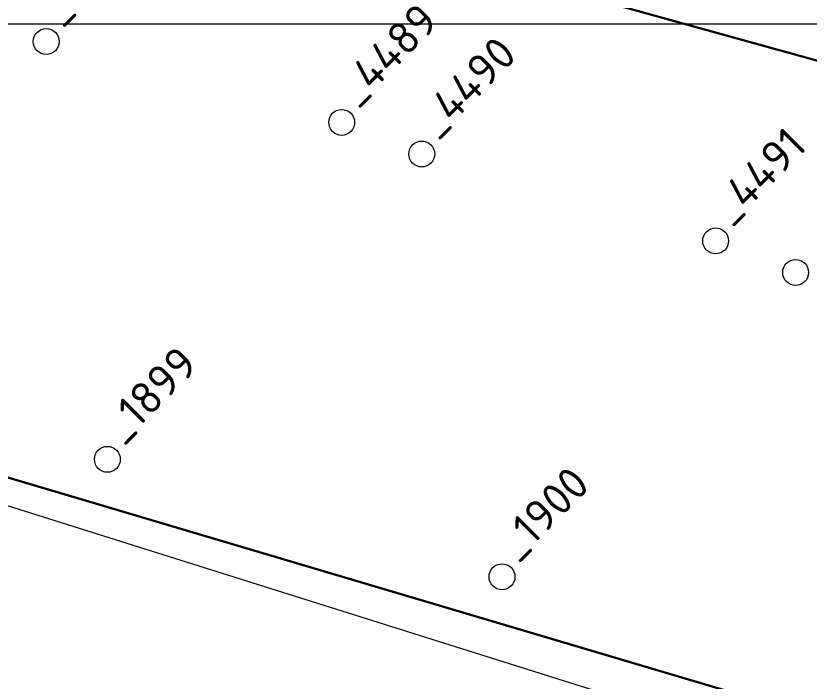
# Model space of a CAD drawing. Header units: millimetres. Extents: x 519 to 9564855, y -810 to 5021775.
# Drawn here: x 9533061.2 to 9533367.5, y 4998746.4 to 4999003.1 of the extents above; entities that cross this region are included whole.
import ezdxf

# ---------------------------------------------------------------- set-up
doc = ezdxf.new("R2010")
doc.units = ezdxf.units.MM
doc.header["$LTSCALE"] = 2
doc.header["$MEASUREMENT"] = 0
for name, color, linetype in [('GRID_PULKOVO', 7, 'Continuous'), ('OilColl&Flowlines', 3, 'Continuous'), ('OLD WELLS(dr.bfr2000)', 24, 'Continuous')]:
    doc.layers.add(name, color=color, linetype=linetype)
for name, color, linetype, lineweight in [('Электро', 1, 'Continuous', 30), ('Электроснаб', 1, 'Continuous', 18), ('Электроснабжене', 1, 'Continuous', 18)]:
    doc.layers.add(name, color=color, linetype=linetype, lineweight=lineweight)
doc.styles.add('Elect', font='isocpeur.ttf')

msp = doc.modelspace()

# ---------------------------------------------------------------- linework, layer by layer
at = {"layer": 'GRID_PULKOVO', "lineweight": 0}
msp.add_line((9533000, 4999000), (9548000, 4999000), dxfattribs=at)
at = {"layer": 'OilColl&Flowlines', "lineweight": 0}
msp.add_lwpolyline([(9533000, 4998832.27826), (9533840.537, 4998568.055)], dxfattribs=at)
at = {"layer": 'OLD WELLS(dr.bfr2000)', "lineweight": 0}
for centre in [(9533072.9, 4998993.2), (9533187, 4998962), (9533217.9, 4998949.8), (9533331.4, 4998916.3), (9533362.3, 4998904.1), (9533096.5, 4998832), (9533248.9, 4998786.7)]:
    msp.add_circle(centre, 5, dxfattribs=at)
at = {"layer": 'Электро'}
for p, q in [((9533427.08544, 4998970.22475, 0), (9533094.81258, 4999062.18854, 0)), ((9533350.06957, 4998738.49298, 0), (9533011.59797, 4998838.77355, 0))]:
    msp.add_line(p, q, dxfattribs=at)
at = {"layer": 'Электроснаб', "color": 1, "linetype": 'ByBlock', "lineweight": 0}
for p, q in [((9533427.08544, 4998970.22475, 0), (9533094.81258, 4999062.18854, 0)), ((9533350.06957, 4998738.49298, 0), (9533011.59797, 4998838.77355, 0))]:
    msp.add_line(p, q, dxfattribs=at)
at = {"layer": 'Электроснабжене', "color": 1, "linetype": 'ByBlock', "lineweight": 0}
for p, q in [((9533427.08544, 4998970.22475, 0), (9533094.81258, 4999062.18854, 0)), ((9533350.06957, 4998738.49298, 0), (9533011.59797, 4998838.77355, 0))]:
    msp.add_line(p, q, dxfattribs=at)

# ---------------------------------------------------------------- texts
at = {"layer": 'OLD WELLS(dr.bfr2000)', "lineweight": 0, "style": 'Elect'}
for s, p in [(' _4488', (9533072.9, 4998993.2)), (' _4489', (9533187, 4998962)), (' _4490', (9533217.9, 4998949.8)), (' _4491', (9533331.4, 4998916.3)), (' _1899', (9533096.5, 4998832)), (' _1900', (9533248.9, 4998786.7))]:
    msp.add_text(s, height=12.5, rotation=44.9999999, dxfattribs=at).set_placement(p)

doc.saveas('drawing.dxf')
